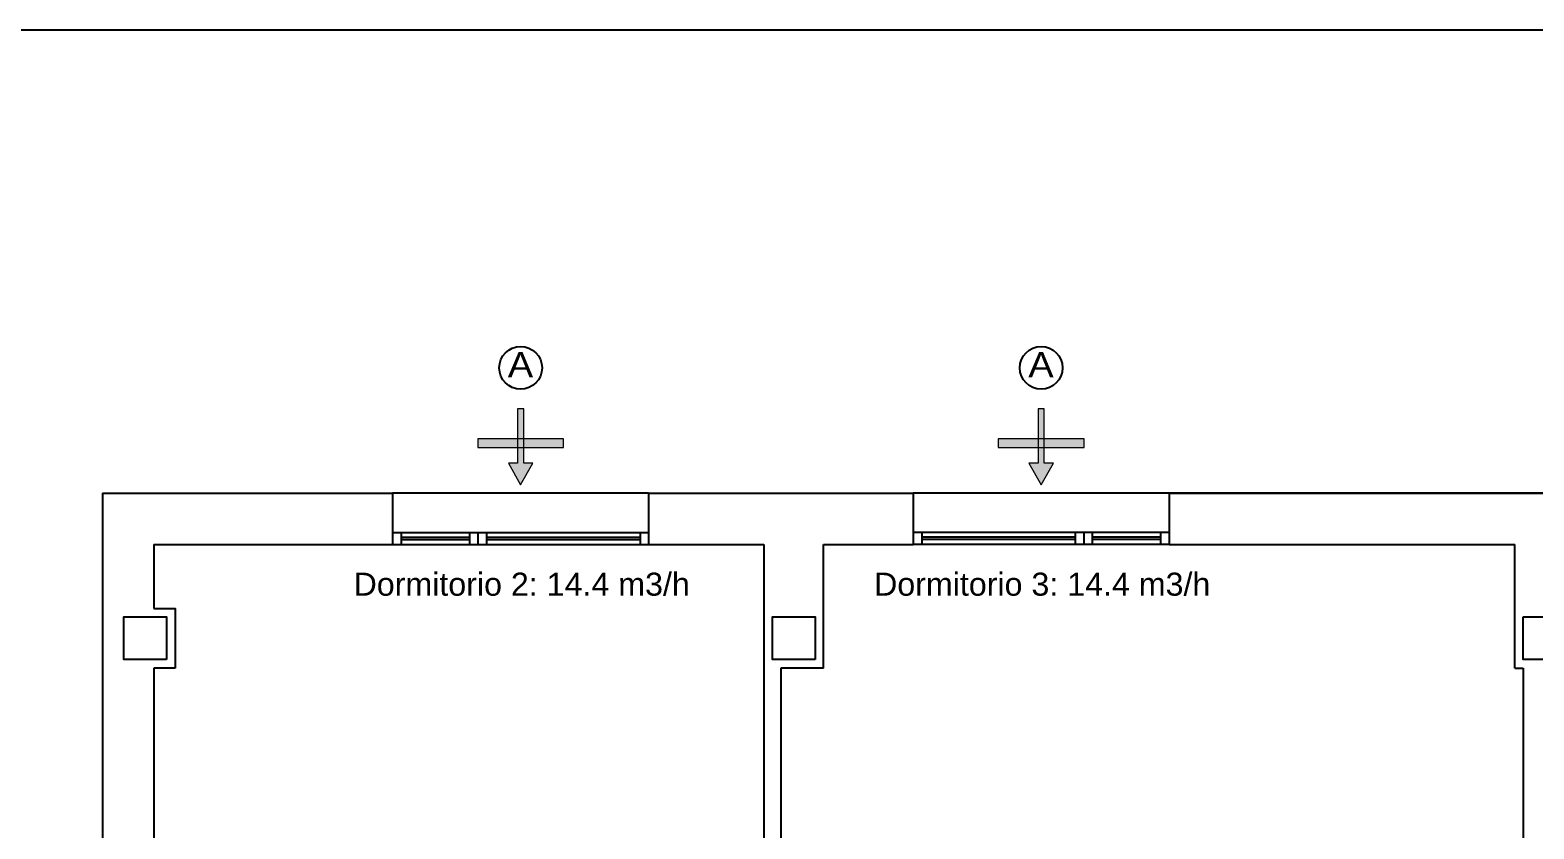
# Model space of a CAD drawing. Header units: millimetres. Extents: x 441156 to 441876, y 4514765 to 4515211.
# Drawn here: x 441333.46 to 441342.27, y 4515150.67 to 4515155.35 of the extents above; entities that cross this region are included whole.
import ezdxf
from ezdxf.enums import TextEntityAlignment as Align

# ---------------------------------------------------------------- set-up
doc = ezdxf.new("R2010")
doc.units = ezdxf.units.MM
doc.layers.add('01_cartela', color=6, linetype='Continuous', plot=False)
for name, color, linetype in [('01_mono PRIMERA', 2, 'Continuous'), ('01_textos', 7, 'Continuous'), ('Instalaciones_ventilación_texto', 7, 'Continuous')]:
    doc.layers.add(name, color=color, linetype=linetype)
doc.styles.add('NIEVES2', font='sanss___.ttf')

# ---------------------------------------------------------------- blocks, each defined once
blk = doc.blocks.new('A$C065C7C63')
at = {"layer": '01_mono PRIMERA', "color": 254}
for p, q in [((1.4072, 13.1, 0), (1.4072, 9.0425, 0)), ((1.4072, 13.1, 0), (3.1072, 13.1, 0)), ((3.1072, 13.1, 0), (3.1072, 12.8, 0)), ((4.6072, 13.1, 0), (3.1072, 13.1, 0)), ((4.6072, 13.1, 0), (4.6072, 12.8, 0)), ((4.6072, 13.1, 0), (6.1572, 13.1, 0)), ((6.1572, 13.1, 0), (6.1572, 12.8, 0)), ((7.6572, 13.1, 0), (6.1572, 13.1, 0)), ((7.6572, 13.1, 0), (7.6572, 12.8, 0)), ((7.6572, 13.1, 0), (12.0572, 13.1, 0)), ((12.0572, 13.1, 0), (7.6572, 13.1, 0)), ((3.1072, 12.87, 0), (4.6072, 12.87, 0)), ((3.1572, 12.87, 0), (3.1572, 12.8, 0)), ((3.5572, 12.87, 0), (3.5572, 12.8, 0)), ((3.6072, 12.87, 0), (3.6072, 12.8, 0)), ((3.6572, 12.87, 0), (3.6572, 12.8, 0)), ((4.5572, 12.87, 0), (4.5572, 12.8, 0)), ((7.6572, 12.87, 0), (6.1572, 12.87, 0)), ((6.2072, 12.87, 0), (6.2072, 12.8, 0)), ((7.1072, 12.87, 0), (7.1072, 12.8, 0)), ((7.1572, 12.87, 0), (7.1572, 12.8, 0)), ((7.2072, 12.87, 0), (7.2072, 12.8, 0)), ((7.6072, 12.87, 0), (7.6072, 12.8, 0)), ((1.7072, 12.8, 0), (1.7072, 12.425, 0)), ((1.7072, 12.8, 0), (3.1072, 12.8, 0)), ((3.1072, 12.8, 0), (4.6072, 12.8, 0)), ((3.1572, 12.842, 0), (3.5572, 12.842, 0)), ((3.1572, 12.828, 0), (3.5572, 12.828, 0)), ((3.6572, 12.842, 0), (4.5572, 12.842, 0)), ((3.6572, 12.828, 0), (4.5572, 12.828, 0)), ((4.6072, 12.8, 0), (5.2822, 12.8, 0)), ((5.2822, 12.8, 0), (5.2822, 9.415, 0)), ((5.6322, 12.075, 0), (5.6322, 12.8, 0)), ((5.6322, 12.8, 0), (6.1572, 12.8, 0)), ((7.6572, 12.8, 0), (6.1572, 12.8, 0)), ((7.1072, 12.842, 0), (6.2072, 12.842, 0)), ((7.1072, 12.828, 0), (6.2072, 12.828, 0)), ((7.6072, 12.842, 0), (7.2072, 12.842, 0)), ((7.6072, 12.828, 0), (7.2072, 12.828, 0)), ((7.6572, 12.8, 0), (9.6822, 12.8, 0)), ((9.6822, 12.075, 0), (9.6822, 12.8, 0)), ((1.7072, 12.075, 0), (1.7072, 9.415, 0)), ((5.3822, 12.075, 0), (5.3822, 9.415, 0)), ((9.6822, 12.075, 0), (9.7322, 12.075, 0)), ((9.7322, 12.075, 0), (9.7322, 10.5, 0))]:
    blk.add_line(p, q, dxfattribs=at)
for points in [[(1.7072, 12.425), (1.8322, 12.425), (1.8322, 12.075)], [(1.8322, 12.075), (1.7072, 12.075)], [(5.6322, 12.075), (5.3822, 12.075)]]:
    blk.add_lwpolyline(points, dxfattribs=at)
for points in [[(1.7822, 12.125), (1.5322, 12.125), (1.5322, 12.375), (1.7822, 12.375), (1.7822, 12.125)], [(5.5822, 12.125), (5.3322, 12.125), (5.3322, 12.375), (5.5822, 12.375), (5.5822, 12.125)], [(9.7322, 12.375), (9.9822, 12.375), (9.9822, 12.125), (9.7322, 12.125), (9.7322, 12.375)]]:
    blk.add_lwpolyline(points, close=True, dxfattribs=at)

msp = doc.modelspace()

# ---------------------------------------------------------------- hatches: boundary and pattern name
at = {"layer": 'Instalaciones_ventilación_texto', "lineweight": 0}
for points in [[(441336.314644, 4515153.12654907), (441336.31458069, 4515152.80843005), (441336.26076356, 4515152.80844076), (441336.33249473, 4515152.68285318), (441336.4042759, 4515152.8084122), (441336.35045877, 4515152.80842291), (441336.35052209, 4515153.12654192)], [(441339.36464363, 4515153.12654907), (441339.36458032, 4515152.80843005), (441339.31076319, 4515152.80844076), (441339.38249437, 4515152.68285318), (441339.45427553, 4515152.8084122), (441339.4004584, 4515152.80842291), (441339.40052172, 4515153.12654192)], [(441336.08140146, 4515152.95079287), (441336.08139147, 4515152.90056355), (441336.58368465, 4515152.90046357), (441336.58369465, 4515152.95069289)], [(441339.13140109, 4515152.95079287), (441339.1313911, 4515152.90056355), (441339.63368428, 4515152.90046357), (441339.63369428, 4515152.95069289)]]:
    msp.add_hatch(color=10, dxfattribs=at).paths.add_polyline_path(points)

# ---------------------------------------------------------------- linework, layer by layer
at = {"layer": '01_cartela', "color": 3}
msp.add_lwpolyline([(441328.82145805, 4515155.34750872), (441328.82145805, 4515133.8124847), (441359.45944611, 4515133.8124847), (441359.45944611, 4515155.34750872)], close=True, dxfattribs=at)
at = {"layer": '01_textos'}
for centre in [(441336.33259638, 4515153.36805871, -0.00000321), (441339.38259601, 4515153.36805871, -0.00000321)]:
    msp.add_circle(centre, 0.12523844, dxfattribs=at)
at = {"layer": 'Instalaciones_ventilación_texto', "color": 10, "lineweight": 0}
for points in [[(441336.314644, 4515153.12654907), (441336.31458069, 4515152.80843005), (441336.26076356, 4515152.80844076), (441336.33249473, 4515152.68285318), (441336.4042759, 4515152.8084122), (441336.35045877, 4515152.80842291), (441336.35052209, 4515153.12654192)], [(441339.36464363, 4515153.12654907), (441339.36458032, 4515152.80843005), (441339.31076319, 4515152.80844076), (441339.38249437, 4515152.68285318), (441339.45427553, 4515152.8084122), (441339.4004584, 4515152.80842291), (441339.40052172, 4515153.12654192)], [(441336.08140146, 4515152.95079287), (441336.08139147, 4515152.90056355), (441336.58368465, 4515152.90046357), (441336.58369465, 4515152.95069289)], [(441339.13140109, 4515152.95079287), (441339.1313911, 4515152.90056355), (441339.63368428, 4515152.90046357), (441339.63369428, 4515152.95069289)]]:
    msp.add_lwpolyline(points, close=True, dxfattribs=at)

# ---------------------------------------------------------------- block references
at = {"layer": '01_mono PRIMERA'}
msp.add_blockref('A$C065C7C63', (441332.47527523, 4515139.53285721), dxfattribs=at)

# ---------------------------------------------------------------- texts
at = {"layer": '01_textos', "style": 'NIEVES2', "width": 1.098418}
for p, p2 in [((441336.25762485, 4515153.31303863, -0.00000321), (441336.40570088, 4515153.313007, -0.00000321)), ((441339.30762448, 4515153.31303863, -0.00000321), (441339.45570051, 4515153.313007, -0.00000321))]:
    msp.add_text('A', height=0.14733934, rotation=359.987760333, dxfattribs=at).set_placement(p, p2, align=Align.FIT)
at = {"layer": '01_textos', "style": 'NIEVES2'}
for s, p in [('Dormitorio 2: 14.4 m3/h', (441336.33873009, 4515152.0322649, -0.00000321)), ('Dormitorio 3: 14.4 m3/h', (441339.38872972, 4515152.0322649, -0.00000321))]:
    msp.add_text(s, height=0.135, rotation=0.000000083, dxfattribs=at).set_placement(p, align=Align.CENTER)

doc.saveas('drawing.dxf')
